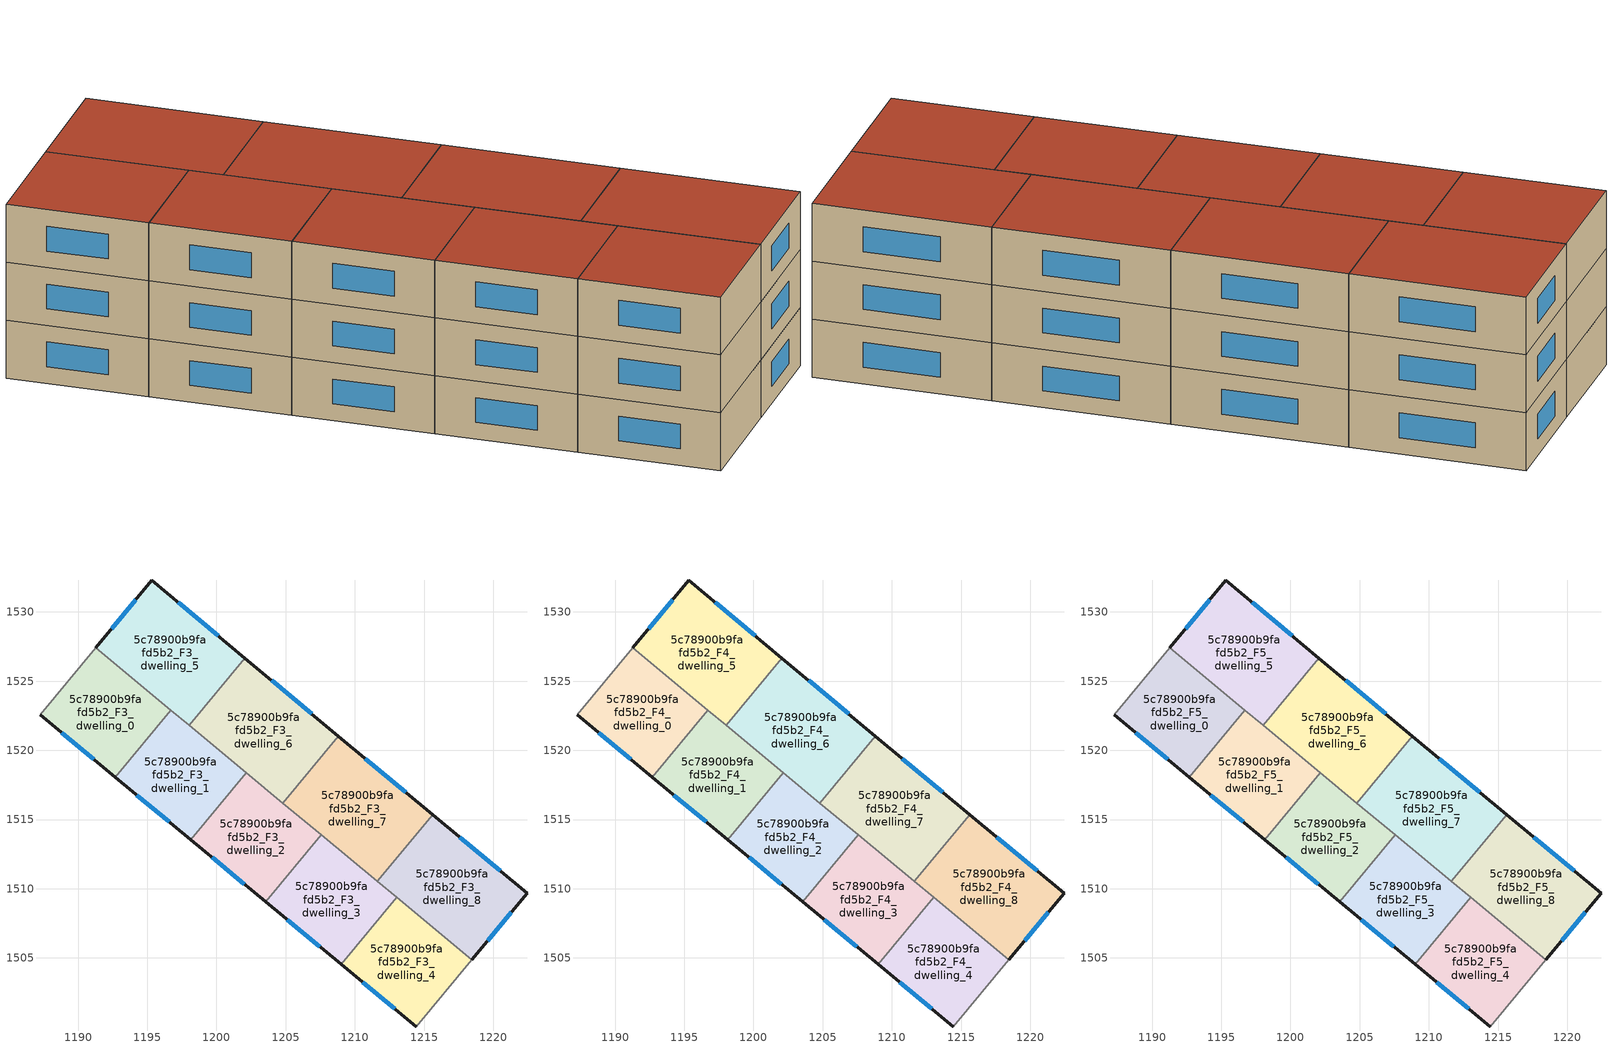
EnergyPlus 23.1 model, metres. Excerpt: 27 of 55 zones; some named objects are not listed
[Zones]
5c78900b9fafd5b2_F3_dwelling_0
 floor to 5c78900b9fafd5b2_F2_dwelling_0 (EU_floor_Construction): 1196.7,1522.89 1192.69,1518.05 1187.25,1522.56 1191.26,1527.4 z9
 wall outside (EU_wall_Construction): 1187.25,1522.56 1192.69,1518.05 z9:12
 wall to 5c78900b9fafd5b2_F3_dwelling_1 (EU_wall_Construction): 1192.69,1518.05 1196.7,1522.89 z9:12
 wall adiabatic (EU_wall_Construction): 1191.26,1527.4 1187.25,1522.56 z9:12
 wall to 5c78900b9fafd5b2_F3_dwelling_5 (EU_wall_Construction): 1196.7,1522.89 1191.26,1527.4 z9:12
 window (EU_Window_Construction): 1188.8,1521.27 1191.13,1519.34 z9.86:11.14
5c78900b9fafd5b2_F3_dwelling_1
 floor to 5c78900b9fafd5b2_F2_dwelling_1 (EU_floor_Construction): 1202.14,1518.39 1198.13,1513.55 1192.69,1518.05 1196.7,1522.89 z9
 wall outside (EU_wall_Construction): 1192.69,1518.05 1198.13,1513.55 z9:12
 wall to 5c78900b9fafd5b2_F3_dwelling_2 (EU_wall_Construction): 1198.13,1513.55 1202.14,1518.39 z9:12
 wall to 5c78900b9fafd5b2_F3_dwelling_6 (EU_wall_Construction): 1202.14,1518.39 1198.02,1521.8 z9:12
 wall to 5c78900b9fafd5b2_F3_dwelling_5 (EU_wall_Construction): 1198.01,1521.8 1196.7,1522.9 z9:12
 window (EU_Window_Construction): 1194.24,1516.77 1196.57,1514.83 z9.86:11.14
5c78900b9fafd5b2_F3_dwelling_2
 floor to 5c78900b9fafd5b2_F2_dwelling_2 (EU_floor_Construction): 1207.58,1513.88 1203.57,1509.04 1198.13,1513.55 1202.14,1518.39 z9
 wall outside (EU_wall_Construction): 1198.13,1513.55 1203.57,1509.04 z9:12
 wall to 5c78900b9fafd5b2_F3_dwelling_3 (EU_wall_Construction): 1203.57,1509.04 1207.58,1513.88 z9:12
 wall to 5c78900b9fafd5b2_F3_dwelling_7 (EU_wall_Construction): 1207.58,1513.88 1204.8,1516.18 z9:12
 wall to 5c78900b9fafd5b2_F3_dwelling_6 (EU_wall_Construction): 1204.8,1516.18 1202.14,1518.39 z9:12
 window (EU_Window_Construction): 1199.68,1512.26 1202.01,1510.33 z9.86:11.14
5c78900b9fafd5b2_F3_dwelling_3
 floor to 5c78900b9fafd5b2_F2_dwelling_3 (EU_floor_Construction): 1213.02,1509.38 1209.01,1504.54 1203.57,1509.04 1207.58,1513.88 z9
 wall outside (EU_wall_Construction): 1203.57,1509.04 1209.01,1504.54 z9:12
 wall to 5c78900b9fafd5b2_F3_dwelling_4 (EU_wall_Construction): 1209.01,1504.54 1213.02,1509.38 z9:12
 wall to 5c78900b9fafd5b2_F3_dwelling_8 (EU_wall_Construction): 1213.02,1509.38 1211.62,1510.54 z9:12
 wall to 5c78900b9fafd5b2_F3_dwelling_7 (EU_wall_Construction): 1211.61,1510.54 1207.58,1513.88 z9:12
 window (EU_Window_Construction): 1205.12,1507.75 1207.45,1505.82 z9.86:11.14
5c78900b9fafd5b2_F3_dwelling_4
 floor to 5c78900b9fafd5b2_F2_dwelling_4 (EU_floor_Construction): 1218.46,1504.87 1214.45,1500.03 1209.01,1504.54 1213.02,1509.38 z9
 wall outside (EU_wall_Construction): 1209.01,1504.54 1214.45,1500.03 z9:12
 wall adiabatic (EU_wall_Construction): 1214.45,1500.03 1218.46,1504.87 z9:12
 wall to 5c78900b9fafd5b2_F3_dwelling_8 (EU_wall_Construction): 1218.46,1504.87 1213.02,1509.38 z9:12
 window (EU_Window_Construction): 1210.56,1503.25 1212.9,1501.32 z9.86:11.14
5c78900b9fafd5b2_F3_dwelling_5
 floor to 5c78900b9fafd5b2_F2_dwelling_5 (EU_floor_Construction): 1202.04,1526.67 1198.02,1521.8 1191.26,1527.4 1195.3,1532.29 z9
 wall outside (EU_wall_Construction): 1202.04,1526.67 1195.3,1532.29 1191.26,1527.4 z9:12
 wall to 5c78900b9fafd5b2_F3_dwelling_6 (EU_wall_Construction): 1198.02,1521.8 1202.04,1526.67 z9:12
 window (EU_Window_Construction): 1194.15,1530.89 1192.41,1528.8 / 1200.12,1528.27 1197.23,1530.68 z9.86:11.14
5c78900b9fafd5b2_F3_dwelling_6
 floor to 5c78900b9fafd5b2_F2_dwelling_6 (EU_floor_Construction): 1208.81,1521.03 1204.8,1516.18 1198.02,1521.8 1202.04,1526.67 z9
 wall outside (EU_wall_Construction): 1208.81,1521.03 1202.04,1526.67 z9:12
 wall to 5c78900b9fafd5b2_F3_dwelling_7 (EU_wall_Construction): 1204.8,1516.18 1208.81,1521.03 z9:12
 window (EU_Window_Construction): 1206.88,1522.64 1203.98,1525.06 z9.86:11.14
5c78900b9fafd5b2_F3_dwelling_7
 floor to 5c78900b9fafd5b2_F2_dwelling_7 (EU_floor_Construction): 1215.61,1515.36 1211.61,1510.54 1204.8,1516.18 1208.81,1521.03 z9
 wall outside (EU_wall_Construction): 1215.61,1515.36 1208.81,1521.03 z9:12
 wall to 5c78900b9fafd5b2_F3_dwelling_8 (EU_wall_Construction): 1211.61,1510.54 1215.61,1515.36 z9:12
 window (EU_Window_Construction): 1213.67,1516.98 1210.75,1519.41 z9.86:11.14
5c78900b9fafd5b2_F3_dwelling_8
 floor to 5c78900b9fafd5b2_F2_dwelling_8 (EU_floor_Construction): 1222.44,1509.67 1218.46,1504.87 1211.61,1510.54 1215.61,1515.36 z9
 wall outside (EU_wall_Construction): 1218.46,1504.87 1222.44,1509.67 1215.61,1515.36 z9:12
 window (EU_Window_Construction): 1219.6,1506.24 1221.3,1508.3 / 1220.49,1511.3 1217.56,1513.73 z9.86:11.14
5c78900b9fafd5b2_F4_dwelling_0
 floor to 5c78900b9fafd5b2_F3_dwelling_0 (EU_floor_Construction): 1196.7,1522.89 1192.69,1518.05 1187.25,1522.56 1191.26,1527.4 z12
 wall outside (EU_wall_Construction): 1187.25,1522.56 1192.69,1518.05 z12:15
 wall to 5c78900b9fafd5b2_F4_dwelling_1 (EU_wall_Construction): 1192.69,1518.05 1196.7,1522.89 z12:15
 wall adiabatic (EU_wall_Construction): 1191.26,1527.4 1187.25,1522.56 z12:15
 wall to 5c78900b9fafd5b2_F4_dwelling_5 (EU_wall_Construction): 1196.7,1522.89 1191.26,1527.4 z12:15
 window (EU_Window_Construction): 1188.8,1521.27 1191.13,1519.34 z12.86:14.14
5c78900b9fafd5b2_F4_dwelling_1
 floor to 5c78900b9fafd5b2_F3_dwelling_1 (EU_floor_Construction): 1202.14,1518.39 1198.13,1513.55 1192.69,1518.05 1196.7,1522.89 z12
 wall outside (EU_wall_Construction): 1192.69,1518.05 1198.13,1513.55 z12:15
 wall to 5c78900b9fafd5b2_F4_dwelling_2 (EU_wall_Construction): 1198.13,1513.55 1202.14,1518.39 z12:15
 wall to 5c78900b9fafd5b2_F4_dwelling_6 (EU_wall_Construction): 1202.14,1518.39 1198.02,1521.8 z12:15
 wall to 5c78900b9fafd5b2_F4_dwelling_5 (EU_wall_Construction): 1198.01,1521.8 1196.7,1522.9 z12:15
 window (EU_Window_Construction): 1194.24,1516.77 1196.57,1514.83 z12.86:14.14
5c78900b9fafd5b2_F4_dwelling_2
 floor to 5c78900b9fafd5b2_F3_dwelling_2 (EU_floor_Construction): 1207.58,1513.88 1203.57,1509.04 1198.13,1513.55 1202.14,1518.39 z12
 wall outside (EU_wall_Construction): 1198.13,1513.55 1203.57,1509.04 z12:15
 wall to 5c78900b9fafd5b2_F4_dwelling_3 (EU_wall_Construction): 1203.57,1509.04 1207.58,1513.88 z12:15
 wall to 5c78900b9fafd5b2_F4_dwelling_7 (EU_wall_Construction): 1207.58,1513.88 1204.8,1516.18 z12:15
 wall to 5c78900b9fafd5b2_F4_dwelling_6 (EU_wall_Construction): 1204.8,1516.18 1202.14,1518.39 z12:15
 window (EU_Window_Construction): 1199.68,1512.26 1202.01,1510.33 z12.86:14.14
5c78900b9fafd5b2_F4_dwelling_3
 floor to 5c78900b9fafd5b2_F3_dwelling_3 (EU_floor_Construction): 1213.02,1509.38 1209.01,1504.54 1203.57,1509.04 1207.58,1513.88 z12
 wall outside (EU_wall_Construction): 1203.57,1509.04 1209.01,1504.54 z12:15
 wall to 5c78900b9fafd5b2_F4_dwelling_4 (EU_wall_Construction): 1209.01,1504.54 1213.02,1509.38 z12:15
 wall to 5c78900b9fafd5b2_F4_dwelling_8 (EU_wall_Construction): 1213.02,1509.38 1211.62,1510.54 z12:15
 wall to 5c78900b9fafd5b2_F4_dwelling_7 (EU_wall_Construction): 1211.61,1510.54 1207.58,1513.88 z12:15
 window (EU_Window_Construction): 1205.12,1507.75 1207.45,1505.82 z12.86:14.14
5c78900b9fafd5b2_F4_dwelling_4
 floor to 5c78900b9fafd5b2_F3_dwelling_4 (EU_floor_Construction): 1218.46,1504.87 1214.45,1500.03 1209.01,1504.54 1213.02,1509.38 z12
 wall outside (EU_wall_Construction): 1209.01,1504.54 1214.45,1500.03 z12:15
 wall adiabatic (EU_wall_Construction): 1214.45,1500.03 1218.46,1504.87 z12:15
 wall to 5c78900b9fafd5b2_F4_dwelling_8 (EU_wall_Construction): 1218.46,1504.87 1213.02,1509.38 z12:15
 window (EU_Window_Construction): 1210.56,1503.25 1212.9,1501.32 z12.86:14.14
5c78900b9fafd5b2_F4_dwelling_5
 floor to 5c78900b9fafd5b2_F3_dwelling_5 (EU_floor_Construction): 1202.04,1526.67 1198.02,1521.8 1191.26,1527.4 1195.3,1532.29 z12
 wall outside (EU_wall_Construction): 1202.04,1526.67 1195.3,1532.29 1191.26,1527.4 z12:15
 wall to 5c78900b9fafd5b2_F4_dwelling_6 (EU_wall_Construction): 1198.02,1521.8 1202.04,1526.67 z12:15
 window (EU_Window_Construction): 1194.15,1530.89 1192.41,1528.8 / 1200.12,1528.27 1197.23,1530.68 z12.86:14.14
5c78900b9fafd5b2_F4_dwelling_6
 floor to 5c78900b9fafd5b2_F3_dwelling_6 (EU_floor_Construction): 1208.81,1521.03 1204.8,1516.18 1198.02,1521.8 1202.04,1526.67 z12
 wall outside (EU_wall_Construction): 1208.81,1521.03 1202.04,1526.67 z12:15
 wall to 5c78900b9fafd5b2_F4_dwelling_7 (EU_wall_Construction): 1204.8,1516.18 1208.81,1521.03 z12:15
 window (EU_Window_Construction): 1206.88,1522.64 1203.98,1525.06 z12.86:14.14
5c78900b9fafd5b2_F4_dwelling_7
 floor to 5c78900b9fafd5b2_F3_dwelling_7 (EU_floor_Construction): 1215.61,1515.36 1211.61,1510.54 1204.8,1516.18 1208.81,1521.03 z12
 wall outside (EU_wall_Construction): 1215.61,1515.36 1208.81,1521.03 z12:15
 wall to 5c78900b9fafd5b2_F4_dwelling_8 (EU_wall_Construction): 1211.61,1510.54 1215.61,1515.36 z12:15
 window (EU_Window_Construction): 1213.67,1516.98 1210.75,1519.41 z12.86:14.14
5c78900b9fafd5b2_F4_dwelling_8
 floor to 5c78900b9fafd5b2_F3_dwelling_8 (EU_floor_Construction): 1222.44,1509.67 1218.46,1504.87 1211.61,1510.54 1215.61,1515.36 z12
 wall outside (EU_wall_Construction): 1218.46,1504.87 1222.44,1509.67 1215.61,1515.36 z12:15
 window (EU_Window_Construction): 1219.6,1506.24 1221.3,1508.3 / 1220.49,1511.3 1217.56,1513.73 z12.86:14.14
5c78900b9fafd5b2_F5_dwelling_0
 floor to 5c78900b9fafd5b2_F4_dwelling_0 (EU_floor_Construction): 1196.7,1522.89 1192.69,1518.05 1187.25,1522.56 1191.26,1527.4 z15
 wall outside (EU_wall_Construction): 1187.25,1522.56 1192.69,1518.05 z15:18
 wall to 5c78900b9fafd5b2_F5_dwelling_1 (EU_wall_Construction): 1192.69,1518.05 1196.7,1522.89 z15:18
 wall adiabatic (EU_wall_Construction): 1191.26,1527.4 1187.25,1522.56 z15:18
 wall to 5c78900b9fafd5b2_F5_dwelling_5 (EU_wall_Construction): 1196.7,1522.89 1191.26,1527.4 z15:18
 window (EU_Window_Construction): 1188.8,1521.27 1191.13,1519.34 z15.86:17.14
 roof outside (EU_roof_Construction): 1192.69,1518.05 1196.7,1522.89 1191.26,1527.4 1187.25,1522.56 z18
5c78900b9fafd5b2_F5_dwelling_1
 floor to 5c78900b9fafd5b2_F4_dwelling_1 (EU_floor_Construction): 1202.14,1518.39 1198.13,1513.55 1192.69,1518.05 1196.7,1522.89 z15
 wall outside (EU_wall_Construction): 1192.69,1518.05 1198.13,1513.55 z15:18
 wall to 5c78900b9fafd5b2_F5_dwelling_2 (EU_wall_Construction): 1198.13,1513.55 1202.14,1518.39 z15:18
 wall to 5c78900b9fafd5b2_F5_dwelling_6 (EU_wall_Construction): 1202.14,1518.39 1198.02,1521.8 z15:18
 wall to 5c78900b9fafd5b2_F5_dwelling_5 (EU_wall_Construction): 1198.01,1521.8 1196.7,1522.9 z15:18
 window (EU_Window_Construction): 1194.24,1516.77 1196.57,1514.83 z15.86:17.14
 roof outside (EU_roof_Construction): 1198.13,1513.55 1202.14,1518.39 1196.7,1522.89 1192.69,1518.05 z18
5c78900b9fafd5b2_F5_dwelling_2
 floor to 5c78900b9fafd5b2_F4_dwelling_2 (EU_floor_Construction): 1207.58,1513.88 1203.57,1509.04 1198.13,1513.55 1202.14,1518.39 z15
 wall outside (EU_wall_Construction): 1198.13,1513.55 1203.57,1509.04 z15:18
 wall to 5c78900b9fafd5b2_F5_dwelling_3 (EU_wall_Construction): 1203.57,1509.04 1207.58,1513.88 z15:18
 wall to 5c78900b9fafd5b2_F5_dwelling_7 (EU_wall_Construction): 1207.58,1513.88 1204.8,1516.18 z15:18
 wall to 5c78900b9fafd5b2_F5_dwelling_6 (EU_wall_Construction): 1204.8,1516.18 1202.14,1518.39 z15:18
 window (EU_Window_Construction): 1199.68,1512.26 1202.01,1510.33 z15.86:17.14
 roof outside (EU_roof_Construction): 1203.57,1509.04 1207.58,1513.88 1202.14,1518.39 1198.13,1513.55 z18
5c78900b9fafd5b2_F5_dwelling_3
 floor to 5c78900b9fafd5b2_F4_dwelling_3 (EU_floor_Construction): 1213.02,1509.38 1209.01,1504.54 1203.57,1509.04 1207.58,1513.88 z15
 wall outside (EU_wall_Construction): 1203.57,1509.04 1209.01,1504.54 z15:18
 wall to 5c78900b9fafd5b2_F5_dwelling_4 (EU_wall_Construction): 1209.01,1504.54 1213.02,1509.38 z15:18
 wall to 5c78900b9fafd5b2_F5_dwelling_8 (EU_wall_Construction): 1213.02,1509.38 1211.62,1510.54 z15:18
 wall to 5c78900b9fafd5b2_F5_dwelling_7 (EU_wall_Construction): 1211.61,1510.54 1207.58,1513.88 z15:18
 window (EU_Window_Construction): 1205.12,1507.75 1207.45,1505.82 z15.86:17.14
 roof outside (EU_roof_Construction): 1209.01,1504.54 1213.02,1509.38 1207.58,1513.88 1203.57,1509.04 z18
5c78900b9fafd5b2_F5_dwelling_4
 floor to 5c78900b9fafd5b2_F4_dwelling_4 (EU_floor_Construction): 1218.46,1504.87 1214.45,1500.03 1209.01,1504.54 1213.02,1509.38 z15
 wall outside (EU_wall_Construction): 1209.01,1504.54 1214.45,1500.03 z15:18
 wall adiabatic (EU_wall_Construction): 1214.45,1500.03 1218.46,1504.87 z15:18
 wall to 5c78900b9fafd5b2_F5_dwelling_8 (EU_wall_Construction): 1218.46,1504.87 1213.02,1509.38 z15:18
 window (EU_Window_Construction): 1210.56,1503.25 1212.9,1501.32 z15.86:17.14
 roof outside (EU_roof_Construction): 1214.45,1500.03 1218.46,1504.87 1213.02,1509.38 1209.01,1504.54 z18
5c78900b9fafd5b2_F5_dwelling_5
 floor to 5c78900b9fafd5b2_F4_dwelling_5 (EU_floor_Construction): 1202.04,1526.67 1198.02,1521.8 1191.26,1527.4 1195.3,1532.29 z15
 wall outside (EU_wall_Construction): 1202.04,1526.67 1195.3,1532.29 1191.26,1527.4 z15:18
 wall to 5c78900b9fafd5b2_F5_dwelling_6 (EU_wall_Construction): 1198.02,1521.8 1202.04,1526.67 z15:18
 window (EU_Window_Construction): 1194.15,1530.89 1192.41,1528.8 / 1200.12,1528.27 1197.23,1530.68 z15.86:17.14
 roof outside (EU_roof_Construction): 1198.02,1521.8 1202.04,1526.67 1195.3,1532.29 1191.26,1527.4 z18
5c78900b9fafd5b2_F5_dwelling_6
 floor to 5c78900b9fafd5b2_F4_dwelling_6 (EU_floor_Construction): 1208.81,1521.03 1204.8,1516.18 1198.02,1521.8 1202.04,1526.67 z15
 wall outside (EU_wall_Construction): 1208.81,1521.03 1202.04,1526.67 z15:18
 wall to 5c78900b9fafd5b2_F5_dwelling_7 (EU_wall_Construction): 1204.8,1516.18 1208.81,1521.03 z15:18
 window (EU_Window_Construction): 1206.88,1522.64 1203.98,1525.06 z15.86:17.14
 roof outside (EU_roof_Construction): 1204.8,1516.18 1208.81,1521.03 1202.04,1526.67 1198.02,1521.8 z18
5c78900b9fafd5b2_F5_dwelling_7
 floor to 5c78900b9fafd5b2_F4_dwelling_7 (EU_floor_Construction): 1215.61,1515.36 1211.61,1510.54 1204.8,1516.18 1208.81,1521.03 z15
 wall outside (EU_wall_Construction): 1215.61,1515.36 1208.81,1521.03 z15:18
 wall to 5c78900b9fafd5b2_F5_dwelling_8 (EU_wall_Construction): 1211.61,1510.54 1215.61,1515.36 z15:18
 window (EU_Window_Construction): 1213.67,1516.98 1210.75,1519.41 z15.86:17.14
 roof outside (EU_roof_Construction): 1211.61,1510.54 1215.61,1515.36 1208.81,1521.03 1204.8,1516.18 z18
5c78900b9fafd5b2_F5_dwelling_8
 floor to 5c78900b9fafd5b2_F4_dwelling_8 (EU_floor_Construction): 1222.44,1509.67 1218.46,1504.87 1211.61,1510.54 1215.61,1515.36 z15
 wall outside (EU_wall_Construction): 1218.46,1504.87 1222.44,1509.67 1215.61,1515.36 z15:18
 window (EU_Window_Construction): 1219.6,1506.24 1221.3,1508.3 / 1220.49,1511.3 1217.56,1513.73 z15.86:17.14
 roof outside (EU_roof_Construction): 1218.46,1504.87 1222.44,1509.67 1215.61,1515.36 1211.61,1510.54 z18
[Building]
EU S2 Campaign: North Axis=0; Terrain=City; Solar Distribution=FullExterior
[Site:Location]
Helsinki-Vantaa.AP: Latitude=60.317; Longitude=24.963; Time Zone=2; Elevation=54.6
[SizingPeriod:WeatherFileDays]
AnnualSizingPeriod: Begin Month=1; Begin Day of Month=1; End Month=12; End Day of Month=31; Day of Week for Start Day=Monday; Use Weather File Daylight Saving Period=No; Use Weather File Rain and Snow Indicators=No
[MATERIAL]
EU_InternalMass_Material: Roughness=MediumRough; Thickness=0.1; Conductivity=1; Density=1800; Specific Heat=900; Thermal Absorptance=0.9; Solar Absorptance=0.7; Visible Absorptance=0.7
[MATERIAL:NOMASS] Roughness=MediumRough; Thermal Absorptance=0.9; Solar Absorptance=0.7; Visible Absorptance=0.7
Name | Thermal Resistance
EU_wall_NoMass | 1.10183
EU_roof_NoMass; EU_floor_NoMass | 1.70606
[WINDOWMATERIAL:SIMPLEGLAZINGSYSTEM]
EU_Window_SimpleGlazing: UFactor=3.11035; Solar Heat Gain Coefficient=0.8; Visible Transmittance=0.8
[CONSTRUCTION]
EU_wall_Construction: EU_wall_NoMass
EU_roof_Construction: EU_roof_NoMass
EU_floor_Construction: EU_floor_NoMass
EU_Window_Construction: EU_Window_SimpleGlazing
EU_InternalMass_Construction: EU_InternalMass_Material
[ZONE] Type=1; Multiplier=1; Ceiling Height=autocalculate; Floor Area=autocalculate; Part of Total Floor Area=Yes
Name | Volume
5c78900b9fafd5b2_F3_dwelling_0; 5c78900b9fafd5b2_F4_dwelling_0; 5c78900b9fafd5b2_F5_dwelling_0 | 133.244
5c78900b9fafd5b2_F3_dwelling_1; 5c78900b9fafd5b2_F4_dwelling_1; 5c78900b9fafd5b2_F5_dwelling_1 | 133.242
5c78900b9fafd5b2_F3_dwelling_2; 5c78900b9fafd5b2_F4_dwelling_2; 5c78900b9fafd5b2_F5_dwelling_2; 5c78900b9fafd5b2_F3_dwelling_3; 5c78900b9fafd5b2_F4_dwelling_3; 5c78900b9fafd5b2_F5_dwelling_3 | 133.243
5c78900b9fafd5b2_F3_dwelling_4; 5c78900b9fafd5b2_F4_dwelling_4; 5c78900b9fafd5b2_F5_dwelling_4 | 133.269
5c78900b9fafd5b2_F3_dwelling_5; 5c78900b9fafd5b2_F4_dwelling_5; 5c78900b9fafd5b2_F5_dwelling_5 | 166.562
5c78900b9fafd5b2_F3_dwelling_6; 5c78900b9fafd5b2_F4_dwelling_6; 5c78900b9fafd5b2_F5_dwelling_6 | 166.575
5c78900b9fafd5b2_F3_dwelling_7; 5c78900b9fafd5b2_F4_dwelling_7; 5c78900b9fafd5b2_F5_dwelling_7 | 166.551
5c78900b9fafd5b2_F3_dwelling_8; 5c78900b9fafd5b2_F4_dwelling_8; 5c78900b9fafd5b2_F5_dwelling_8 | 166.553
[INTERNALMASS] Construction=EU_InternalMass_Construction
Name | Zone or ZoneList | Surface Area
5c78900b9fafd5b2_F3_dwelling_0_EU_InternalMass | 5c78900b9fafd5b2_F3_dwelling_0 | 44.4146
5c78900b9fafd5b2_F3_dwelling_1_EU_InternalMass | 5c78900b9fafd5b2_F3_dwelling_1 | 44.414
5c78900b9fafd5b2_F3_dwelling_2_EU_InternalMass | 5c78900b9fafd5b2_F3_dwelling_2 | 44.4142
5c78900b9fafd5b2_F3_dwelling_3_EU_InternalMass | 5c78900b9fafd5b2_F3_dwelling_3 | 44.4142
5c78900b9fafd5b2_F3_dwelling_4_EU_InternalMass | 5c78900b9fafd5b2_F3_dwelling_4 | 44.4231
5c78900b9fafd5b2_F3_dwelling_5_EU_InternalMass | 5c78900b9fafd5b2_F3_dwelling_5 | 55.52
5c78900b9fafd5b2_F3_dwelling_6_EU_InternalMass | 5c78900b9fafd5b2_F3_dwelling_6 | 55.525
5c78900b9fafd5b2_F3_dwelling_7_EU_InternalMass | 5c78900b9fafd5b2_F3_dwelling_7 | 55.5169
5c78900b9fafd5b2_F3_dwelling_8_EU_InternalMass | 5c78900b9fafd5b2_F3_dwelling_8 | 55.5174
5c78900b9fafd5b2_F4_dwelling_0_EU_InternalMass | 5c78900b9fafd5b2_F4_dwelling_0 | 44.4146
5c78900b9fafd5b2_F4_dwelling_1_EU_InternalMass | 5c78900b9fafd5b2_F4_dwelling_1 | 44.414
5c78900b9fafd5b2_F4_dwelling_2_EU_InternalMass | 5c78900b9fafd5b2_F4_dwelling_2 | 44.4142
5c78900b9fafd5b2_F4_dwelling_3_EU_InternalMass | 5c78900b9fafd5b2_F4_dwelling_3 | 44.4142
5c78900b9fafd5b2_F4_dwelling_4_EU_InternalMass | 5c78900b9fafd5b2_F4_dwelling_4 | 44.4231
5c78900b9fafd5b2_F4_dwelling_5_EU_InternalMass | 5c78900b9fafd5b2_F4_dwelling_5 | 55.52
5c78900b9fafd5b2_F4_dwelling_6_EU_InternalMass | 5c78900b9fafd5b2_F4_dwelling_6 | 55.525
5c78900b9fafd5b2_F4_dwelling_7_EU_InternalMass | 5c78900b9fafd5b2_F4_dwelling_7 | 55.5169
5c78900b9fafd5b2_F4_dwelling_8_EU_InternalMass | 5c78900b9fafd5b2_F4_dwelling_8 | 55.5174
5c78900b9fafd5b2_F5_dwelling_0_EU_InternalMass | 5c78900b9fafd5b2_F5_dwelling_0 | 44.4146
5c78900b9fafd5b2_F5_dwelling_1_EU_InternalMass | 5c78900b9fafd5b2_F5_dwelling_1 | 44.414
5c78900b9fafd5b2_F5_dwelling_2_EU_InternalMass | 5c78900b9fafd5b2_F5_dwelling_2 | 44.4142
5c78900b9fafd5b2_F5_dwelling_3_EU_InternalMass | 5c78900b9fafd5b2_F5_dwelling_3 | 44.4142
5c78900b9fafd5b2_F5_dwelling_4_EU_InternalMass | 5c78900b9fafd5b2_F5_dwelling_4 | 44.4231
5c78900b9fafd5b2_F5_dwelling_5_EU_InternalMass | 5c78900b9fafd5b2_F5_dwelling_5 | 55.52
5c78900b9fafd5b2_F5_dwelling_6_EU_InternalMass | 5c78900b9fafd5b2_F5_dwelling_6 | 55.525
5c78900b9fafd5b2_F5_dwelling_7_EU_InternalMass | 5c78900b9fafd5b2_F5_dwelling_7 | 55.5169
5c78900b9fafd5b2_F5_dwelling_8_EU_InternalMass | 5c78900b9fafd5b2_F5_dwelling_8 | 55.5174
[OTHEREQUIPMENT] Fuel Type=Electricity; Design Level Calculation Method=Watts/Area; Power per Zone Floor Area=1; Fraction Latent=0; Fraction Radiant=0; Fraction Lost=0; Carbon Dioxide Generation Rate=0; EndUse Subcategory=EU_Step8_InternalGains
Name | Zone or ZoneList or Space or SpaceList | Schedule
EU_Step8_InternalGain_5c78900b9fafd5b2_F3_dwelling_0_f000 | 5c78900b9fafd5b2_F3_dwelling_0 | EU_Step8_GainSchedule_5c78900b9fafd5b2_F3_dwelling_0_f000
EU_Step8_InternalGain_5c78900b9fafd5b2_F3_dwelling_1_f000 | 5c78900b9fafd5b2_F3_dwelling_1 | EU_Step8_GainSchedule_5c78900b9fafd5b2_F3_dwelling_1_f000
EU_Step8_InternalGain_5c78900b9fafd5b2_F3_dwelling_2_f000 | 5c78900b9fafd5b2_F3_dwelling_2 | EU_Step8_GainSchedule_5c78900b9fafd5b2_F3_dwelling_2_f000
EU_Step8_InternalGain_5c78900b9fafd5b2_F3_dwelling_3_f000 | 5c78900b9fafd5b2_F3_dwelling_3 | EU_Step8_GainSchedule_5c78900b9fafd5b2_F3_dwelling_3_f000
EU_Step8_InternalGain_5c78900b9fafd5b2_F3_dwelling_4_f000 | 5c78900b9fafd5b2_F3_dwelling_4 | EU_Step8_GainSchedule_5c78900b9fafd5b2_F3_dwelling_4_f000
EU_Step8_InternalGain_5c78900b9fafd5b2_F3_dwelling_5_f000 | 5c78900b9fafd5b2_F3_dwelling_5 | EU_Step8_GainSchedule_5c78900b9fafd5b2_F3_dwelling_5_f000
EU_Step8_InternalGain_5c78900b9fafd5b2_F3_dwelling_6_f000 | 5c78900b9fafd5b2_F3_dwelling_6 | EU_Step8_GainSchedule_5c78900b9fafd5b2_F3_dwelling_6_f000
EU_Step8_InternalGain_5c78900b9fafd5b2_F3_dwelling_7_f000 | 5c78900b9fafd5b2_F3_dwelling_7 | EU_Step8_GainSchedule_5c78900b9fafd5b2_F3_dwelling_7_f000
EU_Step8_InternalGain_5c78900b9fafd5b2_F3_dwelling_8_f000 | 5c78900b9fafd5b2_F3_dwelling_8 | EU_Step8_GainSchedule_5c78900b9fafd5b2_F3_dwelling_8_f000
EU_Step8_InternalGain_5c78900b9fafd5b2_F4_dwelling_0_f000 | 5c78900b9fafd5b2_F4_dwelling_0 | EU_Step8_GainSchedule_5c78900b9fafd5b2_F4_dwelling_0_f000
EU_Step8_InternalGain_5c78900b9fafd5b2_F4_dwelling_1_f000 | 5c78900b9fafd5b2_F4_dwelling_1 | EU_Step8_GainSchedule_5c78900b9fafd5b2_F4_dwelling_1_f000
EU_Step8_InternalGain_5c78900b9fafd5b2_F4_dwelling_2_f000 | 5c78900b9fafd5b2_F4_dwelling_2 | EU_Step8_GainSchedule_5c78900b9fafd5b2_F4_dwelling_2_f000
EU_Step8_InternalGain_5c78900b9fafd5b2_F4_dwelling_3_f000 | 5c78900b9fafd5b2_F4_dwelling_3 | EU_Step8_GainSchedule_5c78900b9fafd5b2_F4_dwelling_3_f000
EU_Step8_InternalGain_5c78900b9fafd5b2_F4_dwelling_4_f000 | 5c78900b9fafd5b2_F4_dwelling_4 | EU_Step8_GainSchedule_5c78900b9fafd5b2_F4_dwelling_4_f000
EU_Step8_InternalGain_5c78900b9fafd5b2_F4_dwelling_5_f000 | 5c78900b9fafd5b2_F4_dwelling_5 | EU_Step8_GainSchedule_5c78900b9fafd5b2_F4_dwelling_5_f000
EU_Step8_InternalGain_5c78900b9fafd5b2_F4_dwelling_6_f000 | 5c78900b9fafd5b2_F4_dwelling_6 | EU_Step8_GainSchedule_5c78900b9fafd5b2_F4_dwelling_6_f000
EU_Step8_InternalGain_5c78900b9fafd5b2_F4_dwelling_7_f000 | 5c78900b9fafd5b2_F4_dwelling_7 | EU_Step8_GainSchedule_5c78900b9fafd5b2_F4_dwelling_7_f000
EU_Step8_InternalGain_5c78900b9fafd5b2_F4_dwelling_8_f000 | 5c78900b9fafd5b2_F4_dwelling_8 | EU_Step8_GainSchedule_5c78900b9fafd5b2_F4_dwelling_8_f000
EU_Step8_InternalGain_5c78900b9fafd5b2_F5_dwelling_0_f000 | 5c78900b9fafd5b2_F5_dwelling_0 | EU_Step8_GainSchedule_5c78900b9fafd5b2_F5_dwelling_0_f000
EU_Step8_InternalGain_5c78900b9fafd5b2_F5_dwelling_1_f000 | 5c78900b9fafd5b2_F5_dwelling_1 | EU_Step8_GainSchedule_5c78900b9fafd5b2_F5_dwelling_1_f000
EU_Step8_InternalGain_5c78900b9fafd5b2_F5_dwelling_2_f000 | 5c78900b9fafd5b2_F5_dwelling_2 | EU_Step8_GainSchedule_5c78900b9fafd5b2_F5_dwelling_2_f000
EU_Step8_InternalGain_5c78900b9fafd5b2_F5_dwelling_3_f000 | 5c78900b9fafd5b2_F5_dwelling_3 | EU_Step8_GainSchedule_5c78900b9fafd5b2_F5_dwelling_3_f000
EU_Step8_InternalGain_5c78900b9fafd5b2_F5_dwelling_4_f000 | 5c78900b9fafd5b2_F5_dwelling_4 | EU_Step8_GainSchedule_5c78900b9fafd5b2_F5_dwelling_4_f000
EU_Step8_InternalGain_5c78900b9fafd5b2_F5_dwelling_5_f000 | 5c78900b9fafd5b2_F5_dwelling_5 | EU_Step8_GainSchedule_5c78900b9fafd5b2_F5_dwelling_5_f000
EU_Step8_InternalGain_5c78900b9fafd5b2_F5_dwelling_6_f000 | 5c78900b9fafd5b2_F5_dwelling_6 | EU_Step8_GainSchedule_5c78900b9fafd5b2_F5_dwelling_6_f000
EU_Step8_InternalGain_5c78900b9fafd5b2_F5_dwelling_7_f000 | 5c78900b9fafd5b2_F5_dwelling_7 | EU_Step8_GainSchedule_5c78900b9fafd5b2_F5_dwelling_7_f000
EU_Step8_InternalGain_5c78900b9fafd5b2_F5_dwelling_8_f000 | 5c78900b9fafd5b2_F5_dwelling_8 | EU_Step8_GainSchedule_5c78900b9fafd5b2_F5_dwelling_8_f000
[ZONEVENTILATION:DESIGNFLOWRATE] Schedule=EU_AlwaysOn; Design Flow Rate Calculation Method=AirChanges/Hour; Air Changes per Hour=0.756316; Ventilation Type=Natural; Fan Pressure Rise=0; Fan Total Efficiency=1; Constant Term Coefficient=1; Temperature Term Coefficient=0; Velocity Term Coefficient=0; Velocity Squared Term Coefficient=0; Minimum Indoor Temperature=-100; Maximum Indoor Temperature=100; Delta Temperature=-100; Minimum Outdoor Temperature=-100; Maximum Outdoor Temperature=100; Maximum Wind Speed=40
Name | Zone or ZoneList or Space or SpaceList
EU_ConstantAir_5c78900b9fafd5b2_F3_dwelling_0 | 5c78900b9fafd5b2_F3_dwelling_0
EU_ConstantAir_5c78900b9fafd5b2_F3_dwelling_1 | 5c78900b9fafd5b2_F3_dwelling_1
EU_ConstantAir_5c78900b9fafd5b2_F3_dwelling_2 | 5c78900b9fafd5b2_F3_dwelling_2
EU_ConstantAir_5c78900b9fafd5b2_F3_dwelling_3 | 5c78900b9fafd5b2_F3_dwelling_3
EU_ConstantAir_5c78900b9fafd5b2_F3_dwelling_4 | 5c78900b9fafd5b2_F3_dwelling_4
EU_ConstantAir_5c78900b9fafd5b2_F3_dwelling_5 | 5c78900b9fafd5b2_F3_dwelling_5
EU_ConstantAir_5c78900b9fafd5b2_F3_dwelling_6 | 5c78900b9fafd5b2_F3_dwelling_6
EU_ConstantAir_5c78900b9fafd5b2_F3_dwelling_7 | 5c78900b9fafd5b2_F3_dwelling_7
EU_ConstantAir_5c78900b9fafd5b2_F3_dwelling_8 | 5c78900b9fafd5b2_F3_dwelling_8
EU_ConstantAir_5c78900b9fafd5b2_F4_dwelling_0 | 5c78900b9fafd5b2_F4_dwelling_0
EU_ConstantAir_5c78900b9fafd5b2_F4_dwelling_1 | 5c78900b9fafd5b2_F4_dwelling_1
EU_ConstantAir_5c78900b9fafd5b2_F4_dwelling_2 | 5c78900b9fafd5b2_F4_dwelling_2
EU_ConstantAir_5c78900b9fafd5b2_F4_dwelling_3 | 5c78900b9fafd5b2_F4_dwelling_3
EU_ConstantAir_5c78900b9fafd5b2_F4_dwelling_4 | 5c78900b9fafd5b2_F4_dwelling_4
EU_ConstantAir_5c78900b9fafd5b2_F4_dwelling_5 | 5c78900b9fafd5b2_F4_dwelling_5
EU_ConstantAir_5c78900b9fafd5b2_F4_dwelling_6 | 5c78900b9fafd5b2_F4_dwelling_6
EU_ConstantAir_5c78900b9fafd5b2_F4_dwelling_7 | 5c78900b9fafd5b2_F4_dwelling_7
EU_ConstantAir_5c78900b9fafd5b2_F4_dwelling_8 | 5c78900b9fafd5b2_F4_dwelling_8
EU_ConstantAir_5c78900b9fafd5b2_F5_dwelling_0 | 5c78900b9fafd5b2_F5_dwelling_0
EU_ConstantAir_5c78900b9fafd5b2_F5_dwelling_1 | 5c78900b9fafd5b2_F5_dwelling_1
EU_ConstantAir_5c78900b9fafd5b2_F5_dwelling_2 | 5c78900b9fafd5b2_F5_dwelling_2
EU_ConstantAir_5c78900b9fafd5b2_F5_dwelling_3 | 5c78900b9fafd5b2_F5_dwelling_3
EU_ConstantAir_5c78900b9fafd5b2_F5_dwelling_4 | 5c78900b9fafd5b2_F5_dwelling_4
EU_ConstantAir_5c78900b9fafd5b2_F5_dwelling_5 | 5c78900b9fafd5b2_F5_dwelling_5
EU_ConstantAir_5c78900b9fafd5b2_F5_dwelling_6 | 5c78900b9fafd5b2_F5_dwelling_6
EU_ConstantAir_5c78900b9fafd5b2_F5_dwelling_7 | 5c78900b9fafd5b2_F5_dwelling_7
EU_ConstantAir_5c78900b9fafd5b2_F5_dwelling_8 | 5c78900b9fafd5b2_F5_dwelling_8
[HVACTEMPLATE:ZONE:IDEALLOADSAIRSYSTEM] System Availability Schedule=EU_AlwaysOn; Maximum Heating Supply Air Temperature=50; Minimum Cooling Supply Air Temperature=13; Maximum Heating Supply Air Humidity Ratio=0.0156; Minimum Cooling Supply Air Humidity Ratio=0.0077; Heating Limit=NoLimit; Cooling Limit=NoLimit; Heating Availability Schedule=EU_AlwaysOn; Cooling Availability Schedule=EU_CoolingOff; Dehumidification Control Type=ConstantSensibleHeatRatio; Cooling Sensible Heat Ratio=0.7; Dehumidification Setpoint=60; Humidification Control Type=None; Humidification Setpoint=30; Outdoor Air Method=None; Outdoor Air Flow Rate per Person=0.00944; Outdoor Air Flow Rate per Zone Floor Area=0; Outdoor Air Flow Rate per Zone=0; Demand Controlled Ventilation Type=None; Outdoor Air Economizer Type=NoEconomizer; Heat Recovery Type=None; Sensible Heat Recovery Effectiveness=0.7; Latent Heat Recovery Effectiveness=0.65
Name | Template Thermostat
5c78900b9fafd5b2_F3_dwelling_0 | EU_HeatOnly_5c78900b9fafd5b2_F3_dwelling_0
5c78900b9fafd5b2_F3_dwelling_1 | EU_HeatOnly_5c78900b9fafd5b2_F3_dwelling_1
5c78900b9fafd5b2_F3_dwelling_2 | EU_HeatOnly_5c78900b9fafd5b2_F3_dwelling_2
5c78900b9fafd5b2_F3_dwelling_3 | EU_HeatOnly_5c78900b9fafd5b2_F3_dwelling_3
5c78900b9fafd5b2_F3_dwelling_4 | EU_HeatOnly_5c78900b9fafd5b2_F3_dwelling_4
5c78900b9fafd5b2_F3_dwelling_5 | EU_HeatOnly_5c78900b9fafd5b2_F3_dwelling_5
5c78900b9fafd5b2_F3_dwelling_6 | EU_HeatOnly_5c78900b9fafd5b2_F3_dwelling_6
5c78900b9fafd5b2_F3_dwelling_7 | EU_HeatOnly_5c78900b9fafd5b2_F3_dwelling_7
5c78900b9fafd5b2_F3_dwelling_8 | EU_HeatOnly_5c78900b9fafd5b2_F3_dwelling_8
5c78900b9fafd5b2_F4_dwelling_0 | EU_HeatOnly_5c78900b9fafd5b2_F4_dwelling_0
5c78900b9fafd5b2_F4_dwelling_1 | EU_HeatOnly_5c78900b9fafd5b2_F4_dwelling_1
5c78900b9fafd5b2_F4_dwelling_2 | EU_HeatOnly_5c78900b9fafd5b2_F4_dwelling_2
5c78900b9fafd5b2_F4_dwelling_3 | EU_HeatOnly_5c78900b9fafd5b2_F4_dwelling_3
5c78900b9fafd5b2_F4_dwelling_4 | EU_HeatOnly_5c78900b9fafd5b2_F4_dwelling_4
5c78900b9fafd5b2_F4_dwelling_5 | EU_HeatOnly_5c78900b9fafd5b2_F4_dwelling_5
5c78900b9fafd5b2_F4_dwelling_6 | EU_HeatOnly_5c78900b9fafd5b2_F4_dwelling_6
5c78900b9fafd5b2_F4_dwelling_7 | EU_HeatOnly_5c78900b9fafd5b2_F4_dwelling_7
5c78900b9fafd5b2_F4_dwelling_8 | EU_HeatOnly_5c78900b9fafd5b2_F4_dwelling_8
5c78900b9fafd5b2_F5_dwelling_0 | EU_HeatOnly_5c78900b9fafd5b2_F5_dwelling_0
5c78900b9fafd5b2_F5_dwelling_1 | EU_HeatOnly_5c78900b9fafd5b2_F5_dwelling_1
5c78900b9fafd5b2_F5_dwelling_2 | EU_HeatOnly_5c78900b9fafd5b2_F5_dwelling_2
5c78900b9fafd5b2_F5_dwelling_3 | EU_HeatOnly_5c78900b9fafd5b2_F5_dwelling_3
5c78900b9fafd5b2_F5_dwelling_4 | EU_HeatOnly_5c78900b9fafd5b2_F5_dwelling_4
5c78900b9fafd5b2_F5_dwelling_5 | EU_HeatOnly_5c78900b9fafd5b2_F5_dwelling_5
5c78900b9fafd5b2_F5_dwelling_6 | EU_HeatOnly_5c78900b9fafd5b2_F5_dwelling_6
5c78900b9fafd5b2_F5_dwelling_7 | EU_HeatOnly_5c78900b9fafd5b2_F5_dwelling_7
5c78900b9fafd5b2_F5_dwelling_8 | EU_HeatOnly_5c78900b9fafd5b2_F5_dwelling_8
[SIZING:ZONE] Zone Cooling Design Supply Air Temperature Input Method=SupplyAirTemperature; Zone Cooling Design Supply Air Temperature=13; Zone Heating Design Supply Air Temperature Input Method=SupplyAirTemperature; Zone Heating Design Supply Air Temperature=50; Zone Cooling Design Supply Air Humidity Ratio=0.008; Zone Heating Design Supply Air Humidity Ratio=0.008; Cooling Design Air Flow Method=DesignDay; Cooling Design Air Flow Rate=0; Cooling Minimum Air Flow per Zone Floor Area=0.000762; Cooling Minimum Air Flow=0; Cooling Minimum Air Flow Fraction=0.2; Heating Design Air Flow Method=DesignDay; Heating Design Air Flow Rate=0; Heating Maximum Air Flow per Zone Floor Area=0.002032; Heating Maximum Air Flow=0.141576; Heating Maximum Air Flow Fraction=0.3; Account for Dedicated Outdoor Air System=No; Dedicated Outdoor Air System Control Strategy=NeutralSupplyAir; Dedicated Outdoor Air Low Setpoint Temperature for Design=autosize; Dedicated Outdoor Air High Setpoint Temperature for Design=autosize; Zone Load Sizing Method=Sensible Load Only No Latent Load; Zone Latent Cooling Design Supply Air Humidity Ratio Input Method=HumidityRatioDifference; Zone Cooling Design Supply Air Humidity Ratio Difference=0.005; Zone Latent Heating Design Supply Air Humidity Ratio Input Method=HumidityRatioDifference; Zone Humidification Design Supply Air Humidity Ratio Difference=0.005
5c78900b9fafd5b2_F3_dwelling_0; 5c78900b9fafd5b2_F3_dwelling_1; 5c78900b9fafd5b2_F3_dwelling_2; 5c78900b9fafd5b2_F3_dwelling_3; 5c78900b9fafd5b2_F3_dwelling_4; 5c78900b9fafd5b2_F3_dwelling_5; 5c78900b9fafd5b2_F3_dwelling_6; 5c78900b9fafd5b2_F3_dwelling_7; 5c78900b9fafd5b2_F3_dwelling_8; 5c78900b9fafd5b2_F4_dwelling_0; 5c78900b9fafd5b2_F4_dwelling_1; 5c78900b9fafd5b2_F4_dwelling_2; 5c78900b9fafd5b2_F4_dwelling_3; 5c78900b9fafd5b2_F4_dwelling_4; 5c78900b9fafd5b2_F4_dwelling_5; 5c78900b9fafd5b2_F4_dwelling_6; 5c78900b9fafd5b2_F4_dwelling_7; 5c78900b9fafd5b2_F4_dwelling_8; 5c78900b9fafd5b2_F5_dwelling_0; 5c78900b9fafd5b2_F5_dwelling_1; 5c78900b9fafd5b2_F5_dwelling_2; 5c78900b9fafd5b2_F5_dwelling_3; 5c78900b9fafd5b2_F5_dwelling_4; 5c78900b9fafd5b2_F5_dwelling_5; 5c78900b9fafd5b2_F5_dwelling_6; 5c78900b9fafd5b2_F5_dwelling_7; 5c78900b9fafd5b2_F5_dwelling_8
[SCHEDULE:CONSTANT]
Name | Hourly Value
EU_AlwaysOn | 1
EU_CoolingOff | 0
[SCHEDULE:FILE] Column Number=1; Rows to Skip at Top=0; Number of Hours of Data=8760; Column Separator=Comma; Interpolate to Timestep=No; Minutes per Item=60; Adjust Schedule for Daylight Savings=Yes
Name | File
EU_Step8_GainSchedule_5c78900b9fafd5b2_F3_dwelling_0_f000 | ../../schedules/5c78900b9fafd5b2/5c78900b9fafd5b2_F3_dwelling_0_f000_gain.csv
EU_Step8_GainSchedule_5c78900b9fafd5b2_F3_dwelling_1_f000 | ../../schedules/5c78900b9fafd5b2/5c78900b9fafd5b2_F3_dwelling_1_f000_gain.csv
EU_Step8_GainSchedule_5c78900b9fafd5b2_F3_dwelling_2_f000 | ../../schedules/5c78900b9fafd5b2/5c78900b9fafd5b2_F3_dwelling_2_f000_gain.csv
EU_Step8_GainSchedule_5c78900b9fafd5b2_F3_dwelling_3_f000 | ../../schedules/5c78900b9fafd5b2/5c78900b9fafd5b2_F3_dwelling_3_f000_gain.csv
EU_Step8_GainSchedule_5c78900b9fafd5b2_F3_dwelling_4_f000 | ../../schedules/5c78900b9fafd5b2/5c78900b9fafd5b2_F3_dwelling_4_f000_gain.csv
EU_Step8_GainSchedule_5c78900b9fafd5b2_F3_dwelling_5_f000 | ../../schedules/5c78900b9fafd5b2/5c78900b9fafd5b2_F3_dwelling_5_f000_gain.csv
EU_Step8_GainSchedule_5c78900b9fafd5b2_F3_dwelling_6_f000 | ../../schedules/5c78900b9fafd5b2/5c78900b9fafd5b2_F3_dwelling_6_f000_gain.csv
EU_Step8_GainSchedule_5c78900b9fafd5b2_F3_dwelling_7_f000 | ../../schedules/5c78900b9fafd5b2/5c78900b9fafd5b2_F3_dwelling_7_f000_gain.csv
EU_Step8_GainSchedule_5c78900b9fafd5b2_F3_dwelling_8_f000 | ../../schedules/5c78900b9fafd5b2/5c78900b9fafd5b2_F3_dwelling_8_f000_gain.csv
EU_Step8_GainSchedule_5c78900b9fafd5b2_F4_dwelling_0_f000 | ../../schedules/5c78900b9fafd5b2/5c78900b9fafd5b2_F4_dwelling_0_f000_gain.csv
EU_Step8_GainSchedule_5c78900b9fafd5b2_F4_dwelling_1_f000 | ../../schedules/5c78900b9fafd5b2/5c78900b9fafd5b2_F4_dwelling_1_f000_gain.csv
EU_Step8_GainSchedule_5c78900b9fafd5b2_F4_dwelling_2_f000 | ../../schedules/5c78900b9fafd5b2/5c78900b9fafd5b2_F4_dwelling_2_f000_gain.csv
EU_Step8_GainSchedule_5c78900b9fafd5b2_F4_dwelling_3_f000 | ../../schedules/5c78900b9fafd5b2/5c78900b9fafd5b2_F4_dwelling_3_f000_gain.csv
EU_Step8_GainSchedule_5c78900b9fafd5b2_F4_dwelling_4_f000 | ../../schedules/5c78900b9fafd5b2/5c78900b9fafd5b2_F4_dwelling_4_f000_gain.csv
EU_Step8_GainSchedule_5c78900b9fafd5b2_F4_dwelling_5_f000 | ../../schedules/5c78900b9fafd5b2/5c78900b9fafd5b2_F4_dwelling_5_f000_gain.csv
EU_Step8_GainSchedule_5c78900b9fafd5b2_F4_dwelling_6_f000 | ../../schedules/5c78900b9fafd5b2/5c78900b9fafd5b2_F4_dwelling_6_f000_gain.csv
EU_Step8_GainSchedule_5c78900b9fafd5b2_F4_dwelling_7_f000 | ../../schedules/5c78900b9fafd5b2/5c78900b9fafd5b2_F4_dwelling_7_f000_gain.csv
EU_Step8_GainSchedule_5c78900b9fafd5b2_F4_dwelling_8_f000 | ../../schedules/5c78900b9fafd5b2/5c78900b9fafd5b2_F4_dwelling_8_f000_gain.csv
EU_Step8_GainSchedule_5c78900b9fafd5b2_F5_dwelling_0_f000 | ../../schedules/5c78900b9fafd5b2/5c78900b9fafd5b2_F5_dwelling_0_f000_gain.csv
EU_Step8_GainSchedule_5c78900b9fafd5b2_F5_dwelling_1_f000 | ../../schedules/5c78900b9fafd5b2/5c78900b9fafd5b2_F5_dwelling_1_f000_gain.csv
EU_Step8_GainSchedule_5c78900b9fafd5b2_F5_dwelling_2_f000 | ../../schedules/5c78900b9fafd5b2/5c78900b9fafd5b2_F5_dwelling_2_f000_gain.csv
EU_Step8_GainSchedule_5c78900b9fafd5b2_F5_dwelling_3_f000 | ../../schedules/5c78900b9fafd5b2/5c78900b9fafd5b2_F5_dwelling_3_f000_gain.csv
EU_Step8_GainSchedule_5c78900b9fafd5b2_F5_dwelling_4_f000 | ../../schedules/5c78900b9fafd5b2/5c78900b9fafd5b2_F5_dwelling_4_f000_gain.csv
EU_Step8_GainSchedule_5c78900b9fafd5b2_F5_dwelling_5_f000 | ../../schedules/5c78900b9fafd5b2/5c78900b9fafd5b2_F5_dwelling_5_f000_gain.csv
EU_Step8_GainSchedule_5c78900b9fafd5b2_F5_dwelling_6_f000 | ../../schedules/5c78900b9fafd5b2/5c78900b9fafd5b2_F5_dwelling_6_f000_gain.csv
EU_Step8_GainSchedule_5c78900b9fafd5b2_F5_dwelling_7_f000 | ../../schedules/5c78900b9fafd5b2/5c78900b9fafd5b2_F5_dwelling_7_f000_gain.csv
EU_Step8_GainSchedule_5c78900b9fafd5b2_F5_dwelling_8_f000 | ../../schedules/5c78900b9fafd5b2/5c78900b9fafd5b2_F5_dwelling_8_f000_gain.csv
